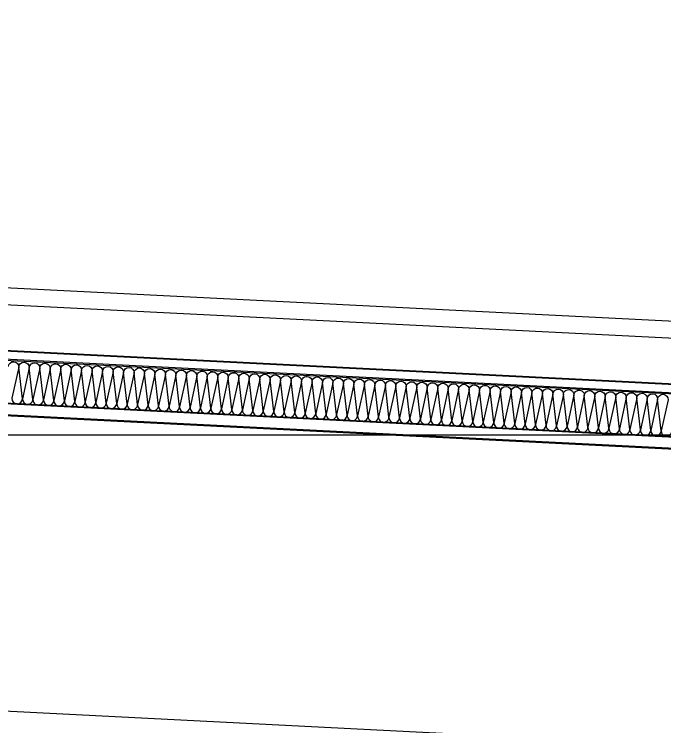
# Model space of a CAD drawing. Extents: x -599358 to 2865263, y -1062760 to 486533.
# Drawn here: x 1059855 to 1060630, y -665891 to -665041 of the extents above; entities that cross this region are included whole.
import ezdxf

# ---------------------------------------------------------------- set-up
doc = ezdxf.new("R2010")
doc.units = 0
doc.linetypes.add('__DASH', pattern=[0.35, 0.25, -0.1])
doc.linetypes.add('DOTE', pattern=[2.4200000000000004, 2, -0.2, 0.02, -0.2])
for name, color, linetype in [('A-AXIS-DOTE', 14, 'DOTE'), ('A-LIN-V', 9, 'Continuous'), ('BWM', 8, 'Continuous'), ('SEAMLOK75 - SHEET', 6, 'Continuous')]:
    doc.layers.add(name, color=color, linetype=linetype)

# ---------------------------------------------------------------- blocks, each defined once
blk = doc.blocks.new('55555')
at = {"layer": 'A-LIN-V', "color": 4}
blk.add_line((16149.99986023922, 699.9999999991851), (8250.000139762647, 1099.999967952142), dxfattribs=at)

msp = doc.modelspace()

# ---------------------------------------------------------------- linework, layer by layer
at = {"color": 1, "ltscale": 50}
for p, q in [((1053337.405609056, -665126.7021992017), (1061040.402305545, -665514.2848315311)), ((1053337.405611092, -665125.2003017426), (1061040.402305545, -665512.7829339696))]:
    msp.add_line(p, q, dxfattribs=at)
at = {"color": 4, "ltscale": 50}
for p, q in [((1061028.673284441, -665564.8593197525), (1053337.405539678, -665177.8668393036, -1.021110756026153e-09)), ((1061028.673284441, -665565.660331785), (1053337.405538592, -665178.6678512816, -1.021105322431642e-09)), ((1061028.985155933, -665579.893987438), (1053337.405519313, -665192.8858138927, -1.021008876129352e-09)), ((1061029.295209934, -665579.108576028), (1053337.405520399, -665192.0848019149, -1.021014309723832e-09))]:
    msp.add_line(p, q, dxfattribs=at)
at = {"color": 2, "ltscale": 50}
msp.add_line((1061028.673284441, -665578.7769038215), (1053337.405520806, -665191.7844224232, -1.021016347321742e-09), dxfattribs=at)
at = {"layer": 'A-AXIS-DOTE', "linetype": '__DASH', "ltscale": 2}
msp.add_line((1070356.655458211, -665543.241362812), (970318.1041107303, -665543.2413628122), dxfattribs=at)
at = {"layer": 'BWM', "elevation": 2.418943752162063e-08}
msp.add_lwpolyline([(1059847.763249932, -665461.6525642317, -1), (1059860.247456899, -665462.2807174023), (1059852.118914848, -665499.402109701, 1), (1059864.603121815, -665500.0302628716), (1059860.247456899, -665462.2807174023, -1), (1059872.731663866, -665462.908870573), (1059864.603121815, -665500.0302628716, 1), (1059877.087328782, -665500.6584160423), (1059872.731663866, -665462.908870573, -1), (1059885.215870833, -665463.5370237438), (1059877.087328782, -665500.6584160423, 1), (1059889.571535749, -665501.286569213), (1059885.215870833, -665463.5370237438, -1), (1059897.7000778, -665464.1651769144), (1059889.571535749, -665501.286569213, 1), (1059902.055742716, -665501.9147223837), (1059897.7000778, -665464.1651769144, -1), (1059910.184284767, -665464.7933300852), (1059902.055742716, -665501.9147223837, 1), (1059914.539949683, -665502.5428755544), (1059910.184284767, -665464.7933300852, -1), (1059922.668491734, -665465.4214832558), (1059914.539949683, -665502.5428755544, 1), (1059927.02415665, -665503.1710287251), (1059922.668491734, -665465.4214832558, -1), (1059935.152698701, -665466.0496364266), (1059927.02415665, -665503.1710287251, 1), (1059939.508363617, -665503.7991818958), (1059935.152698701, -665466.0496364266, -1), (1059947.636905668, -665466.6777895973), (1059939.508363617, -665503.7991818958, 1), (1059951.992570584, -665504.4273350665), (1059947.636905668, -665466.6777895973, -1), (1059960.121112635, -665467.305942768), (1059951.992570584, -665504.4273350665, 1), (1059964.476777551, -665505.0554882372), (1059960.121112635, -665467.305942768, -1), (1059972.605319602, -665467.9340959387), (1059964.476777551, -665505.0554882372, 1), (1059976.960984518, -665505.6836414079), (1059972.605319602, -665467.9340959387, -1), (1059985.089526569, -665468.5622491094), (1059976.960984518, -665505.6836414079, 1), (1059989.445191485, -665506.3117945786), (1059985.089526569, -665468.5622491094, -1), (1059997.573733536, -665469.1904022801), (1059989.445191485, -665506.3117945786, 1), (1060001.929398452, -665506.9399477494), (1059997.573733536, -665469.1904022801, -1), (1060010.057940503, -665469.8185554508), (1060001.929398452, -665506.9399477494, 1), (1060014.413605419, -665507.5681009201), (1060010.057940503, -665469.8185554508, -1), (1060022.54214747, -665470.4467086215), (1060014.413605419, -665507.5681009201, 1), (1060026.897812386, -665508.1962540908), (1060022.54214747, -665470.4467086215, -1), (1060035.026354437, -665471.0748617921), (1060026.897812386, -665508.1962540908, 1), (1060039.382019353, -665508.8244072614), (1060035.026354437, -665471.0748617921, -1), (1060047.510561404, -665471.7030149628), (1060039.382019353, -665508.8244072614, 1), (1060051.86622632, -665509.4525604321), (1060047.510561404, -665471.7030149628, -1), (1060059.994768371, -665472.3311681335), (1060051.86622632, -665509.4525604321, 1), (1060064.350433287, -665510.0807136028), (1060059.994768371, -665472.3311681335, -1), (1060072.478975337, -665472.9593213042), (1060064.350433287, -665510.0807136028, 1), (1060076.834640254, -665510.7088667735), (1060072.478975337, -665472.9593213042, -1), (1060084.963182305, -665473.5874744749), (1060076.834640254, -665510.7088667735, 1), (1060089.318847221, -665511.3370199443), (1060084.963182305, -665473.5874744749, -1), (1060097.447389272, -665474.2156276456), (1060089.318847221, -665511.3370199443, 1), (1060101.803054188, -665511.9651731149), (1060097.447389272, -665474.2156276456, -1), (1060109.931596239, -665474.8437808163), (1060101.803054188, -665511.9651731149, 1), (1060114.287261155, -665512.5933262857), (1060109.931596239, -665474.8437808163, -1), (1060122.415803206, -665475.4719339871), (1060114.287261155, -665512.5933262857, 1), (1060126.771468121, -665513.2214794564), (1060122.415803206, -665475.4719339871, -1), (1060134.900010173, -665476.1000871577), (1060126.771468121, -665513.2214794564, 1), (1060139.255675088, -665513.8496326271), (1060134.900010173, -665476.1000871577, -1), (1060147.384217139, -665476.7282403285), (1060139.255675088, -665513.8496326271, 1), (1060151.739882055, -665514.4777857978), (1060147.384217139, -665476.7282403285, -1), (1060159.868424106, -665477.3563934992), (1060151.739882055, -665514.4777857978, 1), (1060164.224089022, -665515.1059389685), (1060159.868424106, -665477.3563934992, -1), (1060172.352631073, -665477.9845466699), (1060164.224089022, -665515.1059389685, 1), (1060176.708295989, -665515.7340921392), (1060172.352631073, -665477.9845466699, -1), (1060184.83683804, -665478.6126998406), (1060176.708295989, -665515.7340921392, 1), (1060189.192502956, -665516.3622453099), (1060184.83683804, -665478.6126998406, -1), (1060197.321045007, -665479.2408530114), (1060189.192502956, -665516.3622453099, 1), (1060201.676709923, -665516.9903984806), (1060197.321045007, -665479.2408530114, -1), (1060209.805251974, -665479.869006182), (1060201.676709923, -665516.9903984806, 1), (1060214.16091689, -665517.6185516512), (1060209.805251974, -665479.869006182, -1), (1060222.289458941, -665480.4971593528), (1060214.16091689, -665517.6185516512, 1), (1060226.645123857, -665518.2467048219), (1060222.289458941, -665480.4971593528, -1), (1060234.773665908, -665481.1253125233), (1060226.645123857, -665518.2467048219, 1), (1060239.129330824, -665518.8748579926), (1060234.773665908, -665481.1253125233, -1), (1060247.257872875, -665481.7534656941), (1060239.129330824, -665518.8748579926, 1), (1060251.613537791, -665519.5030111633), (1060247.257872875, -665481.7534656941, -1), (1060259.742079842, -665482.3816188648), (1060251.613537791, -665519.5030111633, 1), (1060264.097744758, -665520.1311643341), (1060259.742079842, -665482.3816188648, -1), (1060272.226286809, -665483.0097720355), (1060264.097744758, -665520.1311643341, 1), (1060276.581951725, -665520.7593175047), (1060272.226286809, -665483.0097720355, -1), (1060284.710493776, -665483.6379252062), (1060276.581951725, -665520.7593175047, 1), (1060289.066158692, -665521.3874706755), (1060284.710493776, -665483.6379252062, -1), (1060297.194700743, -665484.2660783769), (1060289.066158692, -665521.3874706755, 1), (1060301.550365659, -665522.0156238461), (1060297.194700743, -665484.2660783769, -1), (1060309.67890771, -665484.8942315476), (1060301.550365659, -665522.0156238461, 1), (1060314.034572626, -665522.6437770169), (1060309.67890771, -665484.8942315476, -1), (1060322.163114677, -665485.5223847183), (1060314.034572626, -665522.6437770169, 1), (1060326.518779593, -665523.2719301876), (1060322.163114677, -665485.5223847183, -1), (1060334.647321644, -665486.150537889), (1060326.518779593, -665523.2719301876, 1), (1060339.00298656, -665523.9000833583), (1060334.647321644, -665486.150537889, -1), (1060347.131528611, -665486.7786910597), (1060339.00298656, -665523.9000833583, 1), (1060351.487193527, -665524.528236529), (1060347.131528611, -665486.7786910597, -1), (1060359.615735578, -665487.4068442304), (1060351.487193527, -665524.528236529, 1), (1060363.971400494, -665525.1563896998), (1060359.615735578, -665487.4068442304, -1), (1060372.099942545, -665488.0349974011), (1060363.971400494, -665525.1563896998, 1), (1060376.455607461, -665525.7845428704), (1060372.099942545, -665488.0349974011, -1), (1060384.584149512, -665488.6631505718), (1060376.455607461, -665525.7845428704, 1), (1060388.939814428, -665526.4126960412), (1060384.584149512, -665488.6631505718, -1), (1060397.068356479, -665489.2913037426), (1060388.939814428, -665526.4126960412, 1), (1060401.424021395, -665527.0408492119), (1060397.068356479, -665489.2913037426, -1), (1060409.552563446, -665489.9194569131), (1060401.424021395, -665527.0408492119, 1), (1060413.908228362, -665527.6690023826), (1060409.552563446, -665489.9194569131, -1), (1060422.036770413, -665490.547610084), (1060413.908228362, -665527.6690023826, 1), (1060426.392435329, -665528.2971555532), (1060422.036770413, -665490.547610084, -1), (1060434.52097738, -665491.1757632546), (1060426.392435329, -665528.2971555532, 1), (1060438.876642296, -665528.9253087239), (1060434.52097738, -665491.1757632546, -1), (1060447.005184347, -665491.8039164253), (1060438.876642296, -665528.9253087239, 1), (1060451.360849263, -665529.5534618946), (1060447.005184347, -665491.8039164253, -1), (1060459.489391314, -665492.432069596), (1060451.360849263, -665529.5534618946, 1), (1060463.84505623, -665530.1816150653), (1060459.489391314, -665492.432069596, -1), (1060471.973598281, -665493.0602227667), (1060463.84505623, -665530.1816150653, 1), (1060476.329263197, -665530.809768236), (1060471.973598281, -665493.0602227667, -1), (1060484.457805248, -665493.6883759374), (1060476.329263197, -665530.809768236, 1), (1060488.813470164, -665531.4379214067), (1060484.457805248, -665493.6883759374, -1), (1060496.942012215, -665494.3165291081), (1060488.813470164, -665531.4379214067, 1), (1060501.297677131, -665532.0660745774), (1060496.942012215, -665494.3165291081, -1), (1060509.426219182, -665494.9446822789), (1060501.297677131, -665532.0660745774, 1), (1060513.781884098, -665532.6942277481), (1060509.426219182, -665494.9446822789, -1), (1060521.910426148, -665495.5728354496), (1060513.781884098, -665532.6942277481, 1), (1060526.266091064, -665533.3223809188), (1060521.910426148, -665495.5728354496, -1), (1060534.394633116, -665496.2009886203), (1060526.266091064, -665533.3223809188, 1), (1060538.750298031, -665533.9505340895), (1060534.394633116, -665496.2009886203, -1), (1060546.878840082, -665496.829141791), (1060538.750298031, -665533.9505340895, 1), (1060551.234504998, -665534.5786872602), (1060546.878840082, -665496.829141791, -1), (1060559.363047049, -665497.4572949617), (1060551.234504998, -665534.5786872602, 1), (1060563.718711965, -665535.2068404309), (1060559.363047049, -665497.4572949617, -1), (1060571.847254016, -665498.0854481324), (1060563.718711965, -665535.2068404309, 1), (1060576.202918933, -665535.8349936017), (1060571.847254016, -665498.0854481324, -1), (1060584.331460983, -665498.713601303), (1060576.202918933, -665535.8349936017, 1), (1060588.6871259, -665536.4631467722), (1060584.331460983, -665498.713601303, -1), (1060596.815667951, -665499.3417544737), (1060588.6871259, -665536.4631467722, 1), (1060601.171332866, -665537.091299943), (1060596.815667951, -665499.3417544737, -1), (1060609.299874917, -665499.9699076444), (1060601.171332866, -665537.091299943, 1), (1060613.655539833, -665537.7194531137), (1060609.299874917, -665499.9699076444, -1), (1060621.784081884, -665500.5980608151), (1060613.655539833, -665537.7194531137, 1), (1060626.1397468, -665538.3476062844), (1060621.784081884, -665500.5980608151, -1), (1060634.268288851, -665501.2262139858), (1060626.1397468, -665538.3476062844, 1), (1060638.623953767, -665538.9757594551)], format="xyb", dxfattribs=at)
at = {"layer": 'SEAMLOK75 - SHEET'}
for p, q in [((1061278.937582057, -665440.0064300436, 2.418943752160707e-08), (1053355.916277143, -665041.353078062, 2.418943752160707e-08)), ((1061277.932536984, -665459.9811611908, 2.418943752160707e-08), (1053361.556394917, -665061.6621660588, 2.418943752160707e-08)), ((1053352.147358119, -665116.2583198636, 2.418943752160707e-08), (1061275.168663033, -665514.9116718455, 2.418943752160707e-08)), ((1053354.820158174, -665115.391538962, 2.418943752160707e-08), (1061275.218915287, -665513.9129352882, 2.418943752160707e-08))]:
    msp.add_line(p, q, dxfattribs=at)

# ---------------------------------------------------------------- block references
at = {"layer": 'A-LIN-V'}
msp.add_blockref('55555', (1045087.380008359, -666643.2413623412), dxfattribs=at)

doc.saveas('drawing.dxf')
